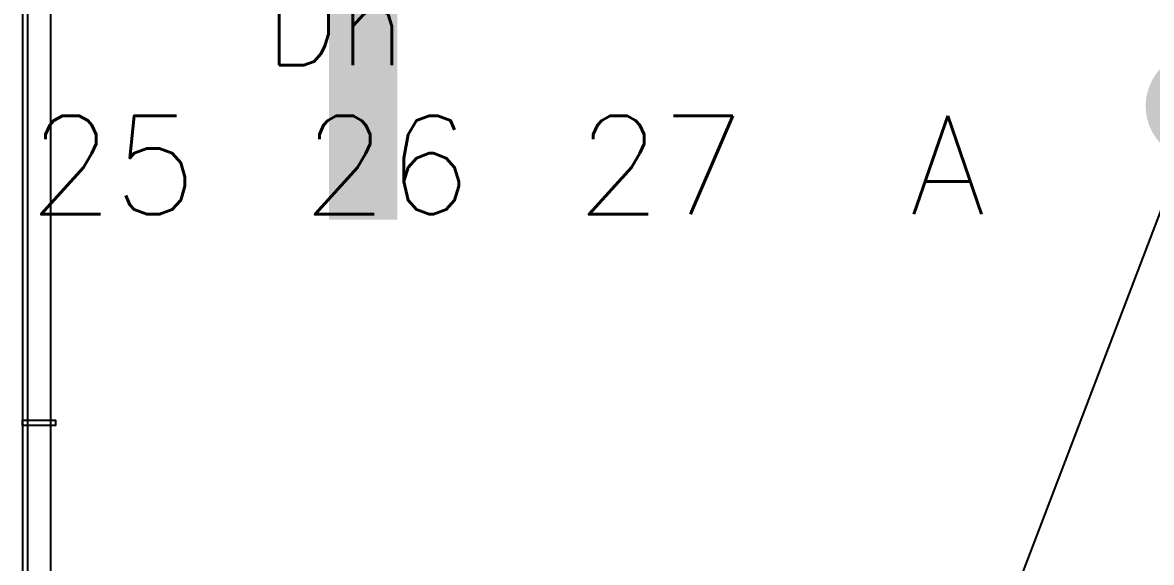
# Model space of a CAD drawing. Header units: millimetres. Extents: x 1084702 to 1166801, y 36632 to 124519.
# Drawn here: x 1104693 to 1106753, y 77457 to 78443 of the extents above; entities that cross this region are included whole.
import ezdxf

# ---------------------------------------------------------------- set-up
doc = ezdxf.new("R2010")
doc.units = ezdxf.units.MM
doc.header["$LTSCALE"] = 250
doc.layers.get('0').update_dxf_attribs({"color": 255})
for name, color, linetype in [('%posline', 240, 'Continuous'), ('%symbol', 1, 'Continuous'), ('SAFECO3', 80, 'Continuous')]:
    doc.layers.add(name, color=color, linetype=linetype)
doc.styles.add('18', font='romans', dxfattribs={"height": 180})
doc.styles.add('ROMANS', font='ROMANS.shx', dxfattribs={"height": 100})
doc.dimstyles.new('dott', dxfattribs={"dimscale": 100, "dimtxt": 150, "dimasz": 0.01, "dimexe": 0.5, "dimexo": 1, "dimgap": 1, "dimtad": 1, "dimdsep": 46, "dimtxsty": 'ROMANS', "dimcen": 1.5, "dimclrd": 1, "dimclre": 1, "dimclrt": 2, "dimazin": 2, "dimtfac": 1, "dimtmove": 2, "dimatfit": 3, "dimldrblk": 'DOT', "dimfxl": 1, "dimtvp": 100, "dimtolj": 1, "dimarcsym": 0})

# ---------------------------------------------------------------- blocks, each defined once
blk = doc.blocks.new('A$C64097268')
at = {"style": '18'}
for s, p in [('25', (12310.9, -464.2)), ('26', (12810.9, -464.2)), ('27', (13310.9, -464.2))]:
    blk.add_text(s, height=180, dxfattribs=at).set_placement(p)
at = {"color": 210, "style": '18'}
blk.add_text('A', height=180, dxfattribs=at).set_placement((13919.2, -464.2))
blk = doc.blocks.new('A.3.1_SYMB')
at = {"layer": 'SAFECO3'}
blk.add_lwpolyline([(0, 0, 0, 360, 0), (-324, 0, 150, 150, 0), (-1008, 0, 150, 150, 0)], format="xyseb", dxfattribs=at)
blk = doc.blocks.new('_Dot')
at = {"color": 0, "linetype": 'ByBlock', "lineweight": -2}
blk.add_line((-0.5, 0), (-1, 0), dxfattribs=at)
at = {"color": 0, "linetype": 'ByBlock', "const_width": 0.5}
blk.add_lwpolyline([(-0.25, 0, 1), (0.25, 0, 1)], format="xyb", close=True, dxfattribs=at)
blk = doc.blocks.new('Adeck_B4_1')
blk.add_line((86929.6, 38977.9), (86929.6, 34177.9))
for points in [[(86938.4, 40687.9), (86938.4, 37267.9)], [(86980.8, 40687.9), (86980.8, 37267.9)]]:
    blk.add_lwpolyline(points)
blk.add_lwpolyline([(86929.6, 38137.9), (86989.6, 38137.9), (86989.6, 38127.9), (86929.6, 38127.9)], close=True)
at = {"style": '18'}
blk.add_text('Dn', height=150, dxfattribs=at).set_placement((87372, 38785.8))

msp = doc.modelspace()

# ---------------------------------------------------------------- block references
at = {"layer": '%symbol', "xscale": 0.8333333333329453, "yscale": 0.8333333333329453, "zscale": 0.8333333333329453, "rotation": 90}
msp.add_blockref('A.3.1_SYMB', (1105314.4, 78923.1), dxfattribs=at)
for name, p in [('Adeck_B4_1', (1017763, 39579)), ('A$C64097268', (1092392.6, 78556.8))]:
    msp.add_blockref(name, p)

# ---------------------------------------------------------------- leaders
at = {"layer": '%posline', "linetype": 'ByBlock'}
msp.add_leader([(1106842.6, 78290.4), (1104797.7, 72931.8)], dimstyle='dott', override={"dimasz": 2, "dimgap": 1, "dimtad": 0, "dimclrd": 256}, dxfattribs=at)

doc.saveas('drawing.dxf')
